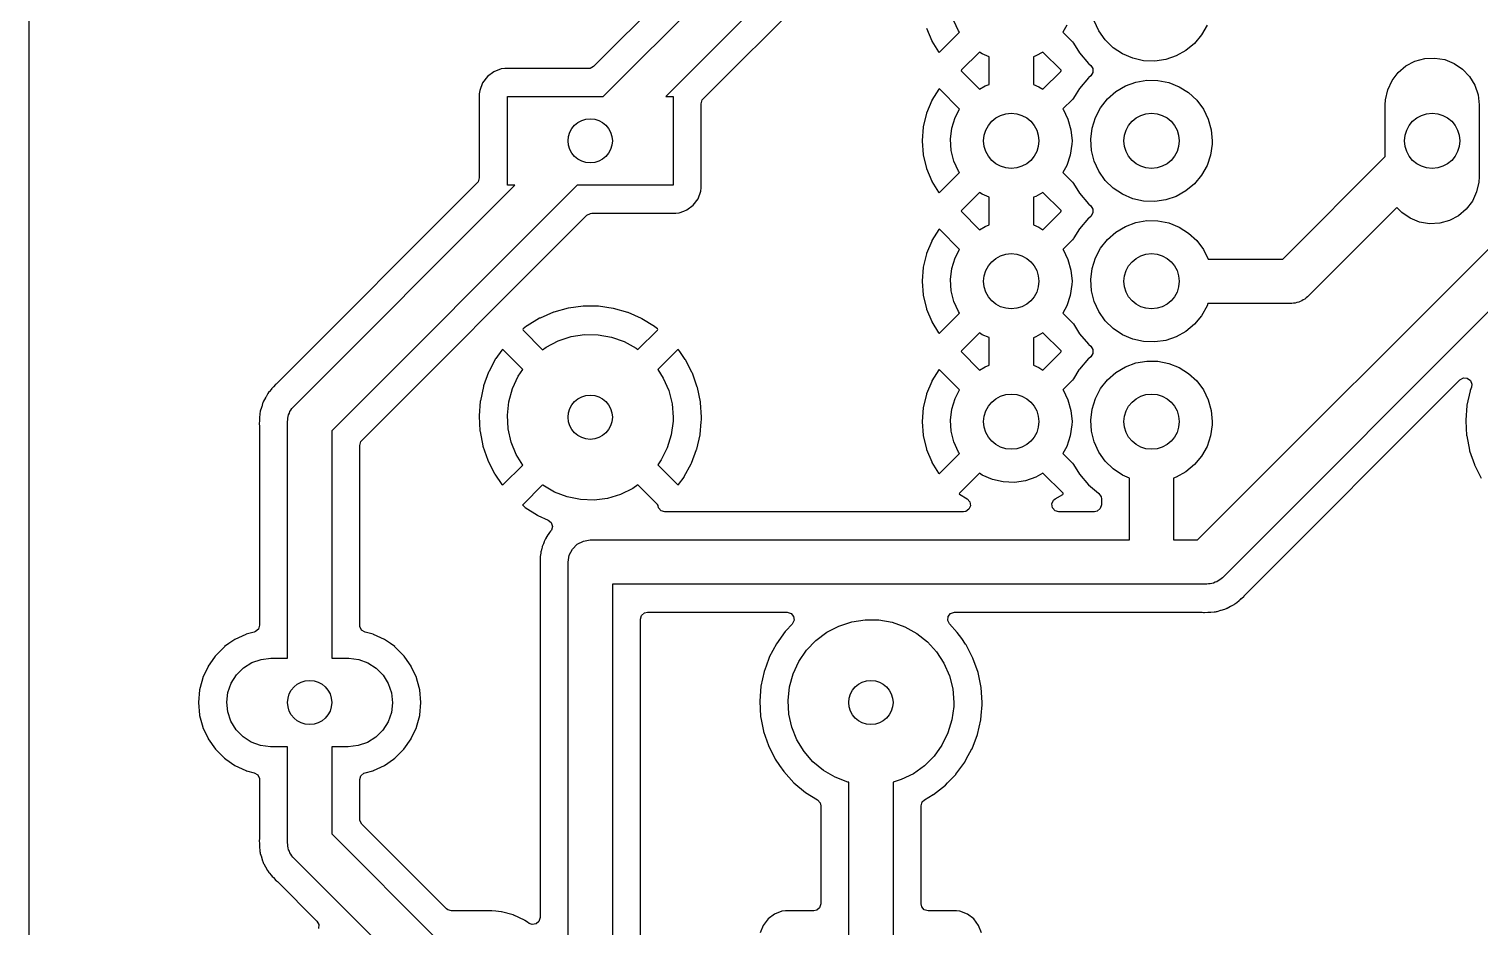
# Model space of a CAD drawing. Extents: x 116.3 to 157, y -94 to -43.2.
# Drawn here: x 116.33 to 142.6, y -77.72 to -61.48 of the extents above; entities that cross this region are included whole.
import ezdxf

# ---------------------------------------------------------------- set-up
doc = ezdxf.new("R2010")
doc.units = 0
doc.layers.add('BLACK', color=7, linetype='CONTINUOUS')

msp = doc.modelspace()

# ---------------------------------------------------------------- linework, layer by layer
at = {"layer": 'BLACK', "linetype": 'CONTINUOUS'}
for p, q in [((116.334, -93.854), (116.334, -43.306)), ((130.874, -57.8352), (126.554, -62.1546)), ((126.728, -62.7), (131.291, -58.1372)), ((131.739, -58.82), (127.859, -62.7)), ((128.539, -62.7394), (131.913, -59.3654)), ((133.161, -61.51), (133.077, -61.3272)), ((135.119, -61.4074), (135.048, -61.5345)), ((135.701, -61.51), (135.617, -61.3272)), ((137.659, -61.4074), (137.56, -61.583)), ((132.582, -61.463), (132.675, -61.6877)), ((132.675, -61.6877), (132.679, -61.6965)), ((132.679, -61.6965), (132.799, -61.8912)), ((132.818, -61.8968), (133.179, -61.5354)), ((133.179, -61.5354), (133.161, -61.51)), ((135.048, -61.5345), (135.223, -61.7095)), ((135.223, -61.7095), (135.241, -61.7328)), ((135.817, -61.6744), (135.701, -61.51)), ((135.962, -61.8149), (135.817, -61.6744)), ((137.56, -61.583), (137.432, -61.7378)), ((132.799, -61.8912), (132.809, -61.9006)), ((132.809, -61.9006), (132.818, -61.8968)), ((133.539, -61.8936), (133.216, -62.2172)), ((133.589, -61.9267), (133.539, -61.8936)), ((133.714, -61.9803), (133.589, -61.9267)), ((133.714, -62.48), (133.714, -61.9803)), ((134.561, -61.9649), (134.514, -61.981)), ((134.514, -61.981), (134.514, -62.4802)), ((134.688, -61.8937), (134.561, -61.9649)), ((135.015, -62.2204), (134.688, -61.8937)), ((135.241, -61.7328), (135.348, -61.9084)), ((135.348, -61.9084), (135.513, -62.1009)), ((136.129, -61.9267), (135.962, -61.8149)), ((136.314, -62.0062), (136.129, -61.9267)), ((137.101, -61.9649), (136.911, -62.0296)), ((137.277, -61.8665), (137.101, -61.9649)), ((137.432, -61.7378), (137.277, -61.8665)), ((124.883, -62.1983), (124.747, -62.2494)), ((124.946, -62.1915), (124.883, -62.1983)), ((126.465, -62.1915), (124.946, -62.1915)), ((126.492, -62.1886), (126.465, -62.1915)), ((126.554, -62.1546), (126.492, -62.1886)), ((133.216, -62.2172), (133.208, -62.2311)), ((133.208, -62.2311), (133.208, -62.233)), ((133.208, -62.233), (133.213, -62.2396)), ((133.213, -62.2396), (133.54, -62.5669)), ((134.688, -62.5669), (135.012, -62.2428)), ((135.012, -62.2428), (135.019, -62.2289)), ((135.019, -62.227), (135.015, -62.2204)), ((135.019, -62.2289), (135.019, -62.227)), ((135.513, -62.1009), (135.517, -62.1041)), ((135.517, -62.1041), (135.517, -62.1041)), ((135.517, -62.1041), (135.552, -62.1342)), ((135.552, -62.1342), (135.591, -62.1936)), ((135.591, -62.1936), (135.591, -62.2646)), ((136.51, -62.0506), (136.314, -62.0062)), ((136.711, -62.0585), (136.51, -62.0506)), ((136.911, -62.0296), (136.711, -62.0585)), ((141.118, -62.2638), (141.258, -62.1453)), ((141.258, -62.1453), (141.421, -62.0597)), ((141.421, -62.0597), (141.598, -62.0109)), ((141.598, -62.0109), (141.781, -62.0013)), ((141.781, -62.0013), (141.962, -62.0313)), ((141.962, -62.0313), (142.133, -62.0995)), ((142.133, -62.0995), (142.285, -62.2027)), ((142.285, -62.2027), (142.411, -62.3361)), ((124.543, -62.4533), (124.492, -62.5897)), ((124.631, -62.3367), (124.543, -62.4533)), ((124.747, -62.2494), (124.631, -62.3367)), ((133.54, -62.5669), (133.64, -62.5072)), ((133.64, -62.5072), (133.714, -62.48)), ((134.514, -62.4802), (134.613, -62.5199)), ((135.513, -62.3591), (135.348, -62.5516)), ((135.517, -62.3559), (135.513, -62.3591)), ((135.552, -62.3258), (135.517, -62.3559)), ((135.517, -62.3559), (135.517, -62.3559)), ((135.591, -62.2646), (135.552, -62.3258)), ((136.007, -62.6101), (136.18, -62.5072)), ((136.18, -62.5072), (136.369, -62.4375)), ((136.369, -62.4375), (136.568, -62.4034)), ((136.568, -62.4034), (136.769, -62.406)), ((136.769, -62.406), (136.966, -62.4453)), ((136.966, -62.4453), (137.153, -62.5199)), ((140.929, -62.5761), (141.007, -62.4097)), ((141.007, -62.4097), (141.118, -62.2638)), ((142.411, -62.3361), (142.505, -62.4935)), ((142.505, -62.4935), (142.564, -62.6675)), ((124.492, -62.5897), (124.485, -62.6519)), ((124.485, -62.6519), (124.485, -64.1715)), ((124.994, -64.3), (124.994, -62.7)), ((124.994, -62.7), (126.728, -62.7)), ((127.859, -62.7), (127.994, -62.7)), ((127.994, -62.7), (127.994, -64.3)), ((128.502, -62.8285), (128.522, -62.7604)), ((128.522, -62.7604), (128.539, -62.7394)), ((132.675, -62.7723), (132.582, -62.997)), ((132.679, -62.7635), (132.675, -62.7723)), ((132.801, -62.5652), (132.679, -62.7635)), ((132.808, -62.5594), (132.801, -62.5652)), ((132.821, -62.5662), (132.808, -62.5594)), ((133.179, -62.9243), (132.821, -62.5662)), ((134.613, -62.5199), (134.688, -62.5669)), ((135.223, -62.7505), (135.05, -62.923)), ((135.241, -62.7272), (135.223, -62.7505)), ((135.289, -62.6485), (135.241, -62.7272)), ((135.348, -62.5516), (135.289, -62.6485)), ((135.731, -62.9009), (135.856, -62.7428)), ((135.856, -62.7428), (136.007, -62.6101)), ((137.153, -62.5199), (137.323, -62.6273)), ((137.323, -62.6273), (137.471, -62.764)), ((137.471, -62.764), (137.592, -62.9253)), ((140.884, -62.85), (140.889, -62.7553)), ((140.889, -62.7553), (140.929, -62.5761)), ((142.564, -62.6675), (142.584, -62.85)), ((128.502, -64.3481), (128.502, -62.8285)), ((132.579, -63.0064), (132.522, -63.2429)), ((132.582, -62.997), (132.579, -63.0064)), ((133.098, -63.079), (133.179, -62.9243)), ((135.05, -62.923), (135.052, -62.9253)), ((135.052, -62.9253), (135.141, -63.1058)), ((135.638, -63.079), (135.731, -62.9009)), ((137.592, -62.9253), (137.681, -63.1058)), ((140.884, -63.7843), (140.884, -62.85)), ((142.584, -62.85), (142.584, -64.15)), ((132.52, -63.2526), (132.501, -63.4951)), ((132.522, -63.2429), (132.52, -63.2526)), ((133.014, -63.4712), (133.038, -63.2713)), ((133.038, -63.2713), (133.098, -63.079)), ((135.141, -63.1058), (135.195, -63.2995)), ((135.554, -63.4712), (135.578, -63.2713)), ((135.578, -63.2713), (135.638, -63.079)), ((137.681, -63.1058), (137.735, -63.2995)), ((132.501, -63.4951), (132.501, -63.5049)), ((132.501, -63.5049), (132.52, -63.7474)), ((133.027, -63.6721), (133.014, -63.4712)), ((135.212, -63.5576), (135.183, -63.7568)), ((135.195, -63.2995), (135.214, -63.5)), ((135.214, -63.5), (135.212, -63.5576)), ((135.567, -63.6721), (135.554, -63.4712)), ((137.752, -63.5576), (137.723, -63.7568)), ((137.735, -63.2995), (137.754, -63.5)), ((137.754, -63.5), (137.752, -63.5576)), ((132.52, -63.7474), (132.522, -63.7571)), ((132.522, -63.7571), (132.579, -63.9936)), ((133.077, -63.8672), (133.027, -63.6721)), ((135.183, -63.7568), (135.119, -63.9474)), ((135.617, -63.8672), (135.567, -63.6721)), ((137.723, -63.7568), (137.659, -63.9474)), ((139.028, -65.64), (140.884, -63.7843)), ((132.579, -63.9936), (132.582, -64.003)), ((132.582, -64.003), (132.675, -64.2277)), ((132.818, -64.4368), (133.179, -64.0754)), ((133.161, -64.05), (133.077, -63.8672)), ((133.179, -64.0754), (133.161, -64.05)), ((135.119, -63.9474), (135.048, -64.0745)), ((135.048, -64.0745), (135.223, -64.2495)), ((135.701, -64.05), (135.617, -63.8672)), ((135.817, -64.2144), (135.701, -64.05)), ((137.659, -63.9474), (137.56, -64.123)), ((124.448, -64.2606), (120.829, -67.88)), ((121.131, -68.2972), (125.128, -64.3)), ((126.259, -64.3), (121.814, -68.7457)), ((124.465, -64.2396), (124.448, -64.2606)), ((124.485, -64.1715), (124.465, -64.2396)), ((125.128, -64.3), (124.994, -64.3)), ((127.994, -64.3), (126.259, -64.3)), ((128.496, -64.4103), (128.502, -64.3481)), ((132.675, -64.2277), (132.679, -64.2365)), ((132.679, -64.2365), (132.799, -64.4312)), ((135.223, -64.2495), (135.241, -64.2728)), ((135.241, -64.2728), (135.348, -64.4484)), ((135.962, -64.3549), (135.817, -64.2144)), ((137.432, -64.2778), (137.277, -64.4065)), ((137.56, -64.123), (137.432, -64.2778)), ((142.579, -64.2447), (142.538, -64.4239)), ((142.584, -64.15), (142.579, -64.2447)), ((128.357, -64.6633), (128.444, -64.5467)), ((128.444, -64.5467), (128.496, -64.4103)), ((132.799, -64.4312), (132.809, -64.4406)), ((132.809, -64.4406), (132.818, -64.4368)), ((133.539, -64.4336), (133.216, -64.7572)), ((133.589, -64.4667), (133.539, -64.4336)), ((133.714, -64.5203), (133.589, -64.4667)), ((133.714, -65.02), (133.714, -64.5203)), ((134.561, -64.5049), (134.514, -64.521)), ((134.514, -64.521), (134.514, -65.0202)), ((134.688, -64.4337), (134.561, -64.5049)), ((135.015, -64.7604), (134.688, -64.4337)), ((135.348, -64.4484), (135.513, -64.6409)), ((136.129, -64.4667), (135.962, -64.3549)), ((136.314, -64.5462), (136.129, -64.4667)), ((136.51, -64.5906), (136.314, -64.5462)), ((136.711, -64.5985), (136.51, -64.5906)), ((136.911, -64.5696), (136.711, -64.5985)), ((137.101, -64.5049), (136.911, -64.5696)), ((137.277, -64.4065), (137.101, -64.5049)), ((142.461, -64.5903), (142.349, -64.7362)), ((142.538, -64.4239), (142.461, -64.5903)), ((122.359, -68.9194), (126.433, -64.8454)), ((126.433, -64.8454), (126.496, -64.8114)), ((126.496, -64.8114), (126.522, -64.8085)), ((126.522, -64.8085), (128.042, -64.8085)), ((128.042, -64.8085), (128.104, -64.8017)), ((128.104, -64.8017), (128.186, -64.7711)), ((128.186, -64.7711), (128.241, -64.7506)), ((128.241, -64.7506), (128.357, -64.6633)), ((133.216, -64.7572), (133.208, -64.7711)), ((133.208, -64.7711), (133.208, -64.773)), ((133.208, -64.773), (133.213, -64.7796)), ((133.213, -64.7796), (133.54, -65.1069)), ((134.688, -65.1069), (135.012, -64.7828)), ((135.012, -64.7828), (135.019, -64.7689)), ((135.019, -64.767), (135.015, -64.7604)), ((135.019, -64.7689), (135.019, -64.767)), ((135.513, -64.6409), (135.517, -64.6441)), ((135.517, -64.6441), (135.517, -64.6441)), ((135.517, -64.6441), (135.552, -64.6742)), ((135.552, -64.8658), (135.517, -64.8959)), ((135.552, -64.6742), (135.591, -64.7336)), ((135.591, -64.8046), (135.552, -64.8658)), ((135.591, -64.7336), (135.591, -64.8046)), ((137.488, -70.72), (143.577, -64.6311)), ((141.095, -64.7044), (139.477, -66.3228)), ((141.183, -64.7973), (141.095, -64.7044)), ((141.335, -64.9005), (141.183, -64.7973)), ((142.209, -64.8547), (142.047, -64.9403)), ((142.349, -64.7362), (142.209, -64.8547)), ((132.801, -65.1052), (132.679, -65.3035)), ((132.808, -65.0994), (132.801, -65.1052)), ((132.821, -65.1062), (132.808, -65.0994)), ((133.179, -65.4643), (132.821, -65.1062)), ((133.54, -65.1069), (133.64, -65.0472)), ((133.64, -65.0472), (133.714, -65.02)), ((134.514, -65.0202), (134.613, -65.0599)), ((134.613, -65.0599), (134.688, -65.1069)), ((135.348, -65.0916), (135.249, -65.2544)), ((135.513, -64.8991), (135.348, -65.0916)), ((135.517, -64.8959), (135.513, -64.8991)), ((135.517, -64.8959), (135.517, -64.8959)), ((136.007, -65.1501), (136.18, -65.0472)), ((136.18, -65.0472), (136.369, -64.9775)), ((136.369, -64.9775), (136.568, -64.9434)), ((136.568, -64.9434), (136.769, -64.946)), ((136.769, -64.946), (136.966, -64.9853)), ((136.966, -64.9853), (137.153, -65.0599)), ((137.153, -65.0599), (137.323, -65.1673)), ((144.347, -64.9923), (137.937, -71.4028)), ((141.505, -64.9687), (141.335, -64.9005)), ((141.686, -64.9987), (141.505, -64.9687)), ((141.87, -64.9891), (141.686, -64.9987)), ((142.047, -64.9403), (141.87, -64.9891)), ((132.675, -65.3123), (132.582, -65.537)), ((132.679, -65.3035), (132.675, -65.3123)), ((135.223, -65.2905), (135.05, -65.463)), ((135.241, -65.2672), (135.223, -65.2905)), ((135.249, -65.2544), (135.241, -65.2672)), ((135.731, -65.4409), (135.856, -65.2828)), ((135.856, -65.2828), (136.007, -65.1501)), ((137.323, -65.1673), (137.471, -65.304)), ((137.471, -65.304), (137.592, -65.4653)), ((132.579, -65.5464), (132.522, -65.7829)), ((132.582, -65.537), (132.579, -65.5464)), ((133.038, -65.8113), (133.098, -65.619)), ((133.098, -65.619), (133.179, -65.4643)), ((135.05, -65.463), (135.052, -65.4653)), ((135.052, -65.4653), (135.141, -65.6458)), ((135.141, -65.6458), (135.195, -65.8395)), ((135.578, -65.8113), (135.638, -65.619)), ((135.638, -65.619), (135.731, -65.4409)), ((137.592, -65.4653), (137.678, -65.64)), ((137.678, -65.64), (139.028, -65.64)), ((132.52, -65.7926), (132.501, -66.0351)), ((132.522, -65.7829), (132.52, -65.7926)), ((133.014, -66.0112), (133.038, -65.8113)), ((135.195, -65.8395), (135.214, -66.04)), ((135.554, -66.0112), (135.578, -65.8113)), ((132.501, -66.0351), (132.501, -66.0449)), ((132.501, -66.0449), (132.52, -66.2874)), ((133.027, -66.2121), (133.014, -66.0112)), ((135.212, -66.0976), (135.183, -66.2968)), ((135.214, -66.04), (135.212, -66.0976)), ((135.567, -66.2121), (135.554, -66.0112)), ((132.52, -66.2874), (132.522, -66.2971)), ((132.522, -66.2971), (132.579, -66.5336)), ((133.077, -66.4072), (133.027, -66.2121)), ((133.161, -66.59), (133.077, -66.4072)), ((135.183, -66.2968), (135.119, -66.4874)), ((135.617, -66.4072), (135.567, -66.2121)), ((135.701, -66.59), (135.617, -66.4072)), ((137.675, -66.44), (137.659, -66.4874)), ((139.194, -66.44), (137.675, -66.44)), ((139.225, -66.4351), (139.194, -66.44)), ((139.256, -66.4351), (139.225, -66.4351)), ((139.286, -66.4253), (139.256, -66.4351)), ((139.317, -66.4204), (139.286, -66.4253)), ((139.345, -66.4061), (139.317, -66.4204)), ((139.375, -66.3964), (139.345, -66.4061)), ((139.401, -66.3779), (139.375, -66.3964)), ((139.429, -66.3636), (139.401, -66.3779)), ((139.451, -66.3413), (139.429, -66.3636)), ((139.477, -66.3228), (139.451, -66.3413)), ((125.576, -66.7089), (125.349, -66.8451)), ((125.584, -66.705), (125.576, -66.7089)), ((125.828, -66.6009), (125.584, -66.705)), ((125.836, -66.5981), (125.828, -66.6009)), ((126.092, -66.5281), (125.836, -66.5981)), ((126.1, -66.5265), (126.092, -66.5281)), ((126.363, -66.4918), (126.1, -66.5265)), ((126.372, -66.4913), (126.363, -66.4918)), ((126.637, -66.4927), (126.372, -66.4913)), ((126.645, -66.4933), (126.637, -66.4927)), ((126.908, -66.5307), (126.645, -66.4933)), ((126.916, -66.5325), (126.908, -66.5307)), ((127.171, -66.6051), (126.916, -66.5325)), ((127.18, -66.608), (127.171, -66.6051)), ((127.422, -66.7146), (127.18, -66.608)), ((132.579, -66.5336), (132.582, -66.543)), ((132.582, -66.543), (132.675, -66.7677)), ((132.818, -66.9768), (133.179, -66.6154)), ((133.179, -66.6154), (133.161, -66.59)), ((135.119, -66.4874), (135.048, -66.6145)), ((135.048, -66.6145), (135.223, -66.7895)), ((135.817, -66.7544), (135.701, -66.59)), ((137.56, -66.663), (137.432, -66.8178)), ((137.659, -66.4874), (137.56, -66.663)), ((125.279, -66.9004), (125.27, -66.9125)), ((125.27, -66.9125), (125.277, -66.9238)), ((125.277, -66.9238), (125.631, -67.2782)), ((125.342, -66.85), (125.279, -66.9004)), ((125.349, -66.8451), (125.342, -66.85)), ((127.357, -67.2771), (127.71, -66.9242)), ((127.43, -66.7186), (127.422, -66.7146)), ((127.656, -66.8572), (127.43, -66.7186)), ((127.663, -66.8621), (127.656, -66.8572)), ((127.71, -66.9008), (127.663, -66.8621)), ((127.718, -66.911), (127.71, -66.9008)), ((127.71, -66.9242), (127.718, -66.911)), ((132.675, -66.7677), (132.679, -66.7765)), ((132.679, -66.7765), (132.799, -66.9712)), ((132.799, -66.9712), (132.809, -66.9806)), ((133.539, -66.9736), (133.216, -67.2972)), ((133.589, -67.0067), (133.539, -66.9736)), ((134.688, -66.9737), (134.561, -67.0449)), ((135.015, -67.3004), (134.688, -66.9737)), ((135.223, -66.7895), (135.241, -66.8128)), ((135.241, -66.8128), (135.348, -66.9884)), ((135.962, -66.8949), (135.817, -66.7544)), ((136.129, -67.0067), (135.962, -66.8949)), ((137.277, -66.9465), (137.101, -67.0449)), ((137.432, -66.8178), (137.277, -66.9465)), ((125.631, -67.2782), (125.694, -67.2307)), ((125.694, -67.2307), (125.913, -67.1172)), ((125.913, -67.1172), (126.146, -67.0408)), ((126.146, -67.0408), (126.389, -67.0037)), ((126.389, -67.0037), (126.635, -67.0067)), ((126.635, -67.0067), (126.877, -67.0498)), ((126.877, -67.0498), (127.109, -67.1318)), ((127.109, -67.1318), (127.324, -67.2506)), ((132.809, -66.9806), (132.818, -66.9768)), ((133.714, -67.0603), (133.589, -67.0067)), ((133.714, -67.56), (133.714, -67.0603)), ((134.561, -67.0449), (134.514, -67.061)), ((134.514, -67.061), (134.514, -67.5602)), ((135.348, -66.9884), (135.513, -67.1809)), ((135.513, -67.1809), (135.517, -67.1841)), ((135.517, -67.1841), (135.517, -67.1841)), ((135.517, -67.1841), (135.552, -67.2142)), ((135.552, -67.2142), (135.591, -67.2736)), ((136.314, -67.0862), (136.129, -67.0067)), ((136.51, -67.1306), (136.314, -67.0862)), ((136.711, -67.1385), (136.51, -67.1306)), ((136.911, -67.1096), (136.711, -67.1385)), ((137.101, -67.0449), (136.911, -67.1096)), ((124.781, -67.4432), (124.657, -67.6776)), ((124.786, -67.4359), (124.781, -67.4432)), ((124.894, -67.2854), (124.786, -67.4359)), ((124.906, -67.2765), (124.894, -67.2854)), ((124.918, -67.283), (124.906, -67.2765)), ((125.272, -67.6377), (124.918, -67.283)), ((127.324, -67.2506), (127.357, -67.2771)), ((128.07, -67.2831), (127.716, -67.637)), ((128.083, -67.276), (128.07, -67.2831)), ((128.094, -67.2844), (128.083, -67.276)), ((128.113, -67.3111), (128.094, -67.2844)), ((128.213, -67.4539), (128.113, -67.3111)), ((128.217, -67.4612), (128.213, -67.4539)), ((128.339, -67.6969), (128.217, -67.4612)), ((133.216, -67.2972), (133.208, -67.3111)), ((133.208, -67.3111), (133.208, -67.313)), ((133.208, -67.313), (133.213, -67.3196)), ((133.213, -67.3196), (133.54, -67.6469)), ((134.688, -67.6469), (135.012, -67.3228)), ((135.012, -67.3228), (135.019, -67.3089)), ((135.019, -67.307), (135.015, -67.3004)), ((135.019, -67.3089), (135.019, -67.307)), ((135.513, -67.4391), (135.348, -67.6316)), ((135.517, -67.4359), (135.513, -67.4391)), ((135.552, -67.4058), (135.517, -67.4359)), ((135.517, -67.4359), (135.517, -67.4359)), ((135.591, -67.3446), (135.552, -67.4058)), ((135.591, -67.2736), (135.591, -67.3446)), ((136.369, -67.5175), (136.568, -67.4834)), ((136.568, -67.4834), (136.769, -67.486)), ((136.769, -67.486), (136.966, -67.5253)), ((124.654, -67.6854), (124.563, -67.9344)), ((124.657, -67.6776), (124.654, -67.6854)), ((125.086, -67.9821), (125.19, -67.7591)), ((125.19, -67.7591), (125.272, -67.6377)), ((127.716, -67.637), (127.816, -67.7912)), ((128.342, -67.7047), (128.339, -67.6969)), ((128.431, -67.9547), (128.342, -67.7047)), ((132.801, -67.6452), (132.679, -67.8435)), ((132.808, -67.6394), (132.801, -67.6452)), ((132.821, -67.6462), (132.808, -67.6394)), ((133.179, -68.0043), (132.821, -67.6462)), ((133.54, -67.6469), (133.64, -67.5872)), ((133.64, -67.5872), (133.714, -67.56)), ((134.514, -67.5602), (134.613, -67.5999)), ((134.613, -67.5999), (134.688, -67.6469)), ((135.34, -67.6452), (135.241, -67.8072)), ((135.348, -67.6316), (135.34, -67.6452)), ((135.856, -67.8228), (136.007, -67.6901)), ((136.007, -67.6901), (136.18, -67.5872)), ((136.18, -67.5872), (136.369, -67.5175)), ((136.966, -67.5253), (137.153, -67.5999)), ((137.153, -67.5999), (137.323, -67.7073)), ((137.323, -67.7073), (137.471, -67.844)), ((120.721, -67.9922), (120.679, -68.0381)), ((120.725, -67.9872), (120.721, -67.9922)), ((120.736, -67.9738), (120.725, -67.9872)), ((120.738, -67.9713), (120.736, -67.9738)), ((120.752, -67.9567), (120.738, -67.9713)), ((120.757, -67.952), (120.752, -67.9567)), ((120.798, -67.906), (120.757, -67.952)), ((120.803, -67.9011), (120.798, -67.906)), ((120.814, -67.8929), (120.803, -67.9011)), ((120.829, -67.88), (120.814, -67.8929)), ((124.56, -67.9427), (124.504, -68.2018)), ((124.563, -67.9344), (124.56, -67.9427)), ((125.02, -68.2189), (125.086, -67.9821)), ((127.816, -67.7912), (127.914, -68.0166)), ((127.914, -68.0166), (127.974, -68.255)), ((128.433, -67.9629), (128.431, -67.9547)), ((128.487, -68.2226), (128.433, -67.9629)), ((132.675, -67.8523), (132.582, -68.077)), ((132.679, -67.8435), (132.675, -67.8523)), ((133.098, -68.159), (133.179, -68.0043)), ((135.223, -67.8305), (135.05, -68.003)), ((135.05, -68.003), (135.052, -68.0053)), ((135.052, -68.0053), (135.141, -68.1858)), ((135.241, -67.8072), (135.223, -67.8305)), ((135.638, -68.159), (135.731, -67.9809)), ((135.731, -67.9809), (135.856, -67.8228)), ((137.471, -67.844), (137.592, -68.0053)), ((137.592, -68.0053), (137.681, -68.1858)), ((138.354, -71.7048), (142.237, -67.8213)), ((142.237, -67.8213), (142.3, -67.7873)), ((142.3, -67.7873), (142.37, -67.7923)), ((142.42, -68.0227), (142.364, -68.2818)), ((142.37, -67.7923), (142.427, -67.8349)), ((142.423, -68.0144), (142.42, -68.0227)), ((142.445, -67.9537), (142.423, -68.0144)), ((142.427, -67.8349), (142.452, -67.9014)), ((142.452, -67.9014), (142.445, -67.9537)), ((120.561, -68.2526), (120.546, -68.3099)), ((120.567, -68.2401), (120.561, -68.2526)), ((120.575, -68.2218), (120.567, -68.2401)), ((120.577, -68.2147), (120.575, -68.2218)), ((120.579, -68.2084), (120.577, -68.2147)), ((120.577, -68.2147), (120.577, -68.2147)), ((120.613, -68.1492), (120.579, -68.2084)), ((120.617, -68.1434), (120.613, -68.1492)), ((120.624, -68.128), (120.617, -68.1434)), ((120.648, -68.0825), (120.624, -68.128)), ((120.657, -68.0715), (120.648, -68.0825)), ((120.668, -68.0552), (120.657, -68.0715)), ((120.671, -68.0488), (120.668, -68.0552)), ((120.675, -68.0431), (120.671, -68.0488)), ((120.671, -68.0488), (120.671, -68.0488)), ((120.679, -68.0382), (120.675, -68.0431)), ((120.679, -68.0381), (120.679, -68.0382)), ((124.502, -68.2103), (124.482, -68.4747)), ((124.504, -68.2018), (124.502, -68.2103)), ((124.994, -68.4634), (125.02, -68.2189)), ((127.974, -68.255), (127.994, -68.5)), ((128.488, -68.2311), (128.487, -68.2226)), ((128.506, -68.4975), (128.488, -68.2311)), ((132.579, -68.0864), (132.522, -68.3229)), ((132.582, -68.077), (132.579, -68.0864)), ((133.038, -68.3513), (133.098, -68.159)), ((135.141, -68.1858), (135.195, -68.3795)), ((135.578, -68.3513), (135.638, -68.159)), ((137.681, -68.1858), (137.735, -68.3795)), ((142.364, -68.2818), (142.362, -68.2903)), ((120.506, -68.5291), (120.505, -68.5324)), ((120.505, -68.5324), (120.505, -68.5529)), ((120.507, -68.512), (120.506, -68.5291)), ((120.508, -68.5054), (120.507, -68.512)), ((120.511, -68.4437), (120.508, -68.5054)), ((120.512, -68.4371), (120.511, -68.4437)), ((120.511, -68.4437), (120.511, -68.4437)), ((120.513, -68.4307), (120.512, -68.4371)), ((120.515, -68.4235), (120.513, -68.4307)), ((120.519, -68.4041), (120.515, -68.4235)), ((120.52, -68.3966), (120.519, -68.4041)), ((120.541, -68.325), (120.52, -68.3901)), ((120.52, -68.3901), (120.52, -68.3966)), ((120.52, -68.3966), (120.52, -68.3966)), ((120.543, -68.3187), (120.541, -68.325)), ((120.546, -68.3099), (120.543, -68.3187)), ((121.014, -68.58), (121.019, -68.5489)), ((121.019, -68.5174), (121.028, -68.4875)), ((121.019, -68.5489), (121.019, -68.5174)), ((121.028, -68.4875), (121.033, -68.4564)), ((121.033, -68.4564), (121.048, -68.4283)), ((121.048, -68.4283), (121.057, -68.3984)), ((121.057, -68.3984), (121.076, -68.3729)), ((121.076, -68.3729), (121.09, -68.3449)), ((121.09, -68.3449), (121.112, -68.3226)), ((121.112, -68.3226), (121.131, -68.2972)), ((124.482, -68.4747), (124.481, -68.4832)), ((124.481, -68.4832), (124.497, -68.748)), ((125.008, -68.7088), (124.994, -68.4634)), ((127.994, -68.5), (127.992, -68.5733)), ((128.502, -68.5849), (128.506, -68.5446)), ((128.506, -68.5025), (128.506, -68.4975)), ((128.506, -68.5397), (128.506, -68.5025)), ((128.506, -68.5446), (128.506, -68.5397)), ((132.52, -68.3326), (132.501, -68.5751)), ((132.522, -68.3229), (132.52, -68.3326)), ((133.014, -68.5512), (133.038, -68.3513)), ((133.027, -68.7521), (133.014, -68.5512)), ((135.195, -68.3795), (135.214, -68.58)), ((135.554, -68.5512), (135.578, -68.3513)), ((135.567, -68.7521), (135.554, -68.5512)), ((137.735, -68.3795), (137.754, -68.58)), ((142.362, -68.2903), (142.342, -68.5547)), ((120.505, -68.5595), (120.502, -68.6197)), ((120.502, -68.6197), (120.502, -68.6278)), ((120.502, -68.6278), (120.503, -68.6343)), ((120.503, -68.6343), (120.504, -68.6417)), ((120.504, -68.6417), (120.505, -68.6614)), ((120.505, -68.5529), (120.505, -68.5595)), ((120.505, -68.6614), (120.505, -72.2645)), ((121.014, -72.86), (121.014, -68.58)), ((121.814, -68.7457), (121.814, -72.86)), ((124.497, -68.748), (124.498, -68.7565)), ((124.498, -68.7565), (124.549, -69.0167)), ((125.062, -68.9486), (125.008, -68.7088)), ((127.992, -68.5733), (127.96, -68.817)), ((128.481, -68.819), (128.482, -68.8106)), ((128.482, -68.8106), (128.502, -68.5849)), ((132.501, -68.5751), (132.501, -68.5849)), ((132.501, -68.5849), (132.52, -68.8274)), ((133.077, -68.9472), (133.027, -68.7521)), ((135.212, -68.6376), (135.183, -68.8368)), ((135.214, -68.58), (135.212, -68.6376)), ((135.617, -68.9472), (135.567, -68.7521)), ((137.752, -68.6376), (137.723, -68.8368)), ((137.754, -68.58), (137.752, -68.6376)), ((142.342, -68.5547), (142.341, -68.5632)), ((142.341, -68.5632), (142.357, -68.828)), ((122.322, -69.0085), (122.342, -68.9404)), ((122.322, -72.2645), (122.322, -69.0085)), ((122.342, -68.9404), (122.359, -68.9194)), ((124.549, -69.0167), (124.551, -69.025)), ((124.551, -69.025), (124.637, -69.2759)), ((125.155, -69.1763), (125.062, -68.9486)), ((127.888, -69.0522), (127.78, -69.2726)), ((127.96, -68.817), (127.888, -69.0522)), ((128.422, -69.0775), (128.481, -68.819)), ((132.52, -68.8274), (132.522, -68.8371)), ((132.522, -68.8371), (132.579, -69.0736)), ((132.579, -69.0736), (132.582, -69.083)), ((133.161, -69.13), (133.077, -68.9472)), ((135.119, -69.0274), (135.048, -69.1545)), ((135.183, -68.8368), (135.119, -69.0274)), ((135.701, -69.13), (135.617, -68.9472)), ((137.659, -69.0274), (137.56, -69.203)), ((137.723, -68.8368), (137.659, -69.0274)), ((142.357, -68.828), (142.358, -68.8365)), ((142.358, -68.8365), (142.409, -69.0967)), ((124.637, -69.2759), (124.64, -69.2838)), ((124.64, -69.2838), (124.759, -69.5207)), ((125.27, -69.3644), (125.155, -69.1763)), ((127.78, -69.2726), (127.715, -69.3622)), ((128.322, -69.3416), (128.325, -69.3338)), ((128.325, -69.3338), (128.419, -69.0857)), ((128.419, -69.0857), (128.422, -69.0775)), ((132.582, -69.083), (132.675, -69.3077)), ((132.675, -69.3077), (132.679, -69.3165)), ((132.679, -69.3165), (132.799, -69.5112)), ((132.818, -69.5168), (133.179, -69.1554)), ((133.179, -69.1554), (133.161, -69.13)), ((135.048, -69.1545), (135.223, -69.3295)), ((135.223, -69.3295), (135.241, -69.3528)), ((135.817, -69.2944), (135.701, -69.13)), ((135.962, -69.4349), (135.817, -69.2944)), ((137.56, -69.203), (137.432, -69.3578)), ((142.409, -69.0967), (142.411, -69.105)), ((142.411, -69.105), (142.497, -69.3559)), ((124.759, -69.5207), (124.764, -69.5281)), ((124.764, -69.5281), (124.893, -69.7163)), ((124.917, -69.7174), (125.27, -69.3644)), ((127.715, -69.3622), (128.07, -69.7165)), ((128.093, -69.7145), (128.191, -69.5819)), ((128.191, -69.5819), (128.195, -69.5747)), ((128.195, -69.5747), (128.322, -69.3416)), ((132.799, -69.5112), (132.809, -69.5206)), ((132.809, -69.5206), (132.818, -69.5168)), ((133.539, -69.5136), (133.18, -69.873)), ((133.589, -69.5467), (133.539, -69.5136)), ((133.774, -69.6262), (133.589, -69.5467)), ((134.561, -69.5849), (134.371, -69.6496)), ((134.688, -69.5137), (134.561, -69.5849)), ((135.051, -69.8761), (134.688, -69.5137)), ((135.241, -69.3528), (135.348, -69.5284)), ((135.348, -69.5284), (135.513, -69.7209)), ((136.129, -69.5467), (135.962, -69.4349)), ((136.254, -69.6003), (136.129, -69.5467)), ((136.254, -70.72), (136.254, -69.6003)), ((137.101, -69.5849), (137.054, -69.601)), ((137.054, -69.601), (137.054, -70.72)), ((137.277, -69.4865), (137.101, -69.5849)), ((137.432, -69.3578), (137.277, -69.4865)), ((142.497, -69.3559), (142.5, -69.3638)), ((142.5, -69.3638), (142.619, -69.6007)), ((124.893, -69.7163), (124.903, -69.7246)), ((124.903, -69.7246), (124.917, -69.7174)), ((125.628, -69.7246), (125.277, -70.0763)), ((125.633, -69.7287), (125.628, -69.7246)), ((125.846, -69.8527), (125.633, -69.7287)), ((126.075, -69.9404), (125.846, -69.8527)), ((127.262, -69.7884), (127.041, -69.8966)), ((127.356, -69.7213), (127.262, -69.7884)), ((127.71, -70.0758), (127.356, -69.7213)), ((128.07, -69.7165), (128.082, -69.7232)), ((128.082, -69.7232), (128.093, -69.7145)), ((133.97, -69.6706), (133.774, -69.6262)), ((134.171, -69.6785), (133.97, -69.6706)), ((134.371, -69.6496), (134.171, -69.6785)), ((135.513, -69.7209), (135.695, -69.8766)), ((125.277, -70.0763), (125.269, -70.0897)), ((125.269, -70.0897), (125.276, -70.0996)), ((125.276, -70.0996), (125.307, -70.1256)), ((125.307, -70.1256), (125.314, -70.1306)), ((126.316, -69.9894), (126.075, -69.9404)), ((126.562, -69.9985), (126.316, -69.9894)), ((126.806, -69.9672), (126.562, -69.9985)), ((127.041, -69.8966), (126.806, -69.9672)), ((127.721, -70.0947), (127.71, -70.0758)), ((127.729, -70.1378), (127.721, -70.0947)), ((133.18, -69.873), (133.173, -69.8854)), ((133.173, -69.8854), (133.179, -69.893)), ((133.179, -69.893), (133.318, -69.9781)), ((133.318, -69.9781), (133.365, -70.0307)), ((133.377, -70.1008), (133.349, -70.166)), ((133.365, -70.0307), (133.377, -70.1008)), ((134.851, -70.0676), (134.881, -70.003)), ((134.861, -70.1378), (134.851, -70.0676)), ((134.881, -70.003), (134.91, -69.9781)), ((134.91, -69.9781), (135.045, -69.8953)), ((135.045, -69.8953), (135.054, -69.8848)), ((135.054, -69.8848), (135.051, -69.8761)), ((135.695, -69.8766), (135.701, -69.8817)), ((135.701, -69.8817), (135.74, -69.9411)), ((135.745, -70.0855), (135.725, -70.1536)), ((135.74, -69.9411), (135.745, -69.9775)), ((135.745, -69.9775), (135.745, -70.0855)), ((125.314, -70.1306), (125.539, -70.2715)), ((125.539, -70.2715), (125.547, -70.2756)), ((125.547, -70.2756), (125.734, -70.3603)), ((125.734, -70.3603), (125.788, -70.4065)), ((127.776, -70.1915), (127.729, -70.1378)), ((127.844, -70.2115), (127.776, -70.1915)), ((133.252, -70.2115), (127.844, -70.2115)), ((133.29, -70.2056), (133.252, -70.2115)), ((133.349, -70.166), (133.29, -70.2056)), ((134.908, -70.1915), (134.861, -70.1378)), ((134.976, -70.2115), (134.908, -70.1915)), ((135.619, -70.2115), (134.976, -70.2115)), ((135.672, -70.2001), (135.619, -70.2115)), ((135.725, -70.1536), (135.672, -70.2001)), ((125.727, -70.6299), (125.707, -70.6579)), ((125.734, -70.6188), (125.727, -70.6299)), ((125.755, -70.5831), (125.734, -70.6188)), ((125.776, -70.5594), (125.755, -70.5831)), ((125.789, -70.5428), (125.776, -70.5594)), ((125.788, -70.4065), (125.808, -70.4746)), ((125.808, -70.4746), (125.789, -70.5428)), ((125.613, -70.8908), (125.602, -70.9238)), ((125.616, -70.8781), (125.613, -70.8908)), ((125.624, -70.8442), (125.616, -70.8781)), ((125.625, -70.8377), (125.624, -70.8442)), ((125.624, -70.8442), (125.624, -70.8442)), ((125.642, -70.8), (125.625, -70.8377)), ((125.647, -70.7877), (125.642, -70.8)), ((125.657, -70.7547), (125.647, -70.7877)), ((125.659, -70.7484), (125.657, -70.7547)), ((125.657, -70.7547), (125.657, -70.7547)), ((125.68, -70.7127), (125.659, -70.7484)), ((125.686, -70.701), (125.68, -70.7127)), ((125.7, -70.6693), (125.686, -70.701)), ((125.703, -70.6632), (125.7, -70.6693)), ((125.7, -70.6693), (125.7, -70.6693)), ((125.707, -70.6579), (125.703, -70.6632)), ((125.707, -70.6579), (125.707, -70.6579)), ((126.113, -70.9964), (126.17, -70.8849)), ((126.17, -70.8849), (126.259, -70.7964)), ((126.259, -70.7964), (126.37, -70.7396)), ((126.37, -70.7396), (126.494, -70.72)), ((126.494, -70.72), (136.254, -70.72)), ((137.054, -70.72), (137.488, -70.72)), ((125.594, -70.9841), (125.585, -71.0245)), ((125.585, -71.0245), (125.585, -77.5528)), ((125.596, -70.9711), (125.594, -70.9841)), ((125.6, -70.9366), (125.596, -70.9711)), ((125.602, -70.9238), (125.6, -70.9301)), ((125.6, -70.9301), (125.6, -70.9366)), ((125.6, -70.9366), (125.6, -70.9366)), ((125.602, -70.9238), (125.602, -70.9238)), ((126.094, -71.12), (126.113, -70.9964)), ((126.094, -84.6943), (126.094, -71.12)), ((137.911, -71.4213), (137.889, -71.4436)), ((137.937, -71.4028), (137.911, -71.4213)), ((137.654, -71.52), (126.894, -71.52)), ((126.894, -71.52), (126.894, -85.66)), ((137.685, -71.5151), (137.654, -71.52)), ((137.716, -71.5151), (137.685, -71.5151)), ((137.746, -71.5053), (137.716, -71.5151)), ((137.777, -71.5004), (137.746, -71.5053)), ((137.805, -71.4861), (137.777, -71.5004)), ((137.835, -71.4764), (137.805, -71.4861)), ((137.861, -71.4579), (137.835, -71.4764)), ((137.889, -71.4436), (137.861, -71.4579)), ((137.994, -71.9664), (138.012, -71.9589)), ((138.012, -71.9589), (138.019, -71.9566)), ((138.019, -71.9566), (138.025, -71.9545)), ((138.019, -71.9566), (138.019, -71.9566)), ((138.025, -71.9545), (138.085, -71.9203)), ((138.085, -71.9203), (138.09, -71.9172)), ((138.09, -71.9172), (138.151, -71.8861)), ((138.151, -71.8861), (138.162, -71.8773)), ((138.162, -71.8773), (138.179, -71.8661)), ((138.179, -71.8661), (138.185, -71.8623)), ((138.185, -71.8623), (138.191, -71.859)), ((138.185, -71.8623), (138.185, -71.8623)), ((138.191, -71.859), (138.196, -71.8546)), ((138.196, -71.8546), (138.242, -71.8133)), ((138.196, -71.8546), (138.196, -71.8546)), ((138.242, -71.8133), (138.247, -71.809)), ((138.247, -71.809), (138.26, -71.7981)), ((138.26, -71.7981), (138.263, -71.7961)), ((138.263, -71.7961), (138.277, -71.7816)), ((138.277, -71.7816), (138.282, -71.777)), ((138.282, -71.777), (138.328, -71.7357)), ((138.328, -71.7357), (138.333, -71.7313)), ((138.333, -71.7313), (138.341, -71.7199)), ((138.341, -71.7199), (138.354, -71.7048)), ((127.402, -72.1545), (127.422, -72.0864)), ((127.402, -85.6329), (127.402, -72.1545)), ((127.422, -72.0864), (127.476, -72.0399)), ((127.476, -72.0399), (127.528, -72.0285)), ((127.528, -72.0285), (130.06, -72.0285)), ((130.06, -72.0285), (130.128, -72.0485)), ((130.128, -72.0485), (130.174, -72.1022)), ((130.185, -72.1724), (130.151, -72.2412)), ((130.174, -72.1022), (130.185, -72.1724)), ((130.993, -72.2772), (131.226, -72.2008)), ((131.226, -72.2008), (131.469, -72.1637)), ((131.469, -72.1637), (131.715, -72.1667)), ((131.715, -72.1667), (131.957, -72.2098)), ((131.957, -72.2098), (132.189, -72.2918)), ((132.965, -72.1768), (132.972, -72.1062)), ((132.996, -72.2403), (132.965, -72.1768)), ((132.972, -72.1062), (133.017, -72.0509)), ((133.017, -72.0509), (133.089, -72.0285)), ((133.089, -72.0285), (137.572, -72.0285)), ((137.572, -72.0285), (137.592, -72.0301)), ((137.592, -72.0301), (137.606, -72.0323)), ((137.606, -72.0323), (137.613, -72.0319)), ((137.613, -72.0319), (137.674, -72.0287)), ((137.613, -72.0319), (137.613, -72.0319)), ((137.674, -72.0287), (137.681, -72.0285)), ((137.681, -72.0285), (137.701, -72.0285)), ((137.701, -72.0285), (137.705, -72.0282)), ((137.705, -72.0282), (137.722, -72.0264)), ((137.705, -72.0282), (137.705, -72.0282)), ((137.722, -72.0264), (137.728, -72.0258)), ((137.728, -72.0258), (137.79, -72.0226)), ((137.79, -72.0226), (137.797, -72.0223)), ((137.79, -72.0226), (137.79, -72.0226)), ((137.797, -72.0223), (137.803, -72.0205)), ((137.803, -72.0205), (137.81, -72.0186)), ((137.803, -72.0205), (137.803, -72.0205)), ((137.81, -72.0186), (137.83, -72.015)), ((137.83, -72.015), (137.837, -72.0142)), ((137.837, -72.0142), (137.844, -72.0135)), ((137.837, -72.0142), (137.837, -72.0142)), ((137.844, -72.0135), (137.909, -71.9924)), ((137.909, -71.9924), (137.915, -71.9905)), ((137.915, -71.9905), (137.981, -71.9728)), ((137.981, -71.9728), (137.994, -71.9664)), ((120.26, -72.428), (120.062, -72.5202)), ((120.265, -72.4257), (120.26, -72.428)), ((120.26, -72.428), (120.26, -72.428)), ((120.386, -72.3931), (120.265, -72.4257)), ((120.412, -72.3862), (120.386, -72.3931)), ((120.432, -72.3791), (120.412, -72.3862)), ((120.485, -72.3326), (120.432, -72.3791)), ((120.505, -72.2645), (120.485, -72.3326)), ((122.324, -72.2854), (122.322, -72.2645)), ((122.355, -72.3493), (122.324, -72.2854)), ((122.416, -72.3862), (122.355, -72.3493)), ((122.441, -72.3931), (122.416, -72.3862)), ((122.563, -72.4257), (122.441, -72.3931)), ((122.568, -72.428), (122.563, -72.4257)), ((122.766, -72.5202), (122.568, -72.428)), ((122.568, -72.428), (122.568, -72.428)), ((130.023, -72.3767), (129.863, -72.5991)), ((130.034, -72.3647), (130.023, -72.3767)), ((130.151, -72.2412), (130.034, -72.3647)), ((130.578, -72.5383), (130.774, -72.3907)), ((130.774, -72.3907), (130.993, -72.2772)), ((132.189, -72.2918), (132.404, -72.4106)), ((132.404, -72.4106), (132.597, -72.563)), ((133.138, -72.3931), (132.996, -72.2403)), ((133.217, -72.5051), (133.138, -72.3931)), ((119.87, -72.6538), (119.708, -72.8157)), ((119.874, -72.6506), (119.87, -72.6538)), ((119.953, -72.5957), (119.874, -72.6506)), ((119.874, -72.6506), (119.874, -72.6506)), ((120.057, -72.5225), (119.953, -72.5957)), ((120.062, -72.5202), (120.057, -72.5225)), ((120.062, -72.5202), (120.062, -72.5202)), ((122.771, -72.5225), (122.766, -72.5202)), ((122.766, -72.5202), (122.766, -72.5202)), ((122.875, -72.5957), (122.771, -72.5225)), ((122.954, -72.6506), (122.875, -72.5957)), ((122.958, -72.6538), (122.954, -72.6506)), ((122.954, -72.6506), (122.954, -72.6506)), ((123.12, -72.8157), (122.958, -72.6538)), ((129.863, -72.5991), (129.735, -72.8412)), ((130.27, -72.9191), (130.408, -72.716)), ((130.408, -72.716), (130.578, -72.5383)), ((132.597, -72.563), (132.762, -72.7448)), ((132.762, -72.7448), (132.896, -72.9512)), ((133.286, -72.6029), (133.217, -72.5051)), ((133.296, -72.6171), (133.286, -72.6029)), ((133.421, -72.8605), (133.296, -72.6171)), ((119.574, -73.0082), (119.482, -73.2058)), ((119.576, -73.0033), (119.574, -73.0082)), ((119.574, -73.0082), (119.574, -73.0082)), ((119.65, -72.8984), (119.576, -73.0033)), ((119.704, -72.8202), (119.65, -72.8984)), ((119.708, -72.8157), (119.704, -72.8202)), ((119.704, -72.8202), (119.704, -72.8202)), ((120.217, -73.033), (120.368, -72.9385)), ((120.368, -72.9385), (120.537, -72.8799)), ((120.537, -72.8799), (120.714, -72.86)), ((120.714, -72.86), (121.014, -72.86)), ((121.814, -72.86), (122.114, -72.86)), ((122.114, -72.86), (122.125, -72.8601)), ((122.125, -72.8601), (122.302, -72.8824)), ((122.302, -72.8824), (122.47, -72.9434)), ((122.47, -72.9434), (122.619, -73.04)), ((123.123, -72.8202), (123.12, -72.8157)), ((123.178, -72.8984), (123.123, -72.8202)), ((123.123, -72.8202), (123.123, -72.8202)), ((123.251, -73.0033), (123.178, -72.8984)), ((123.254, -73.0082), (123.251, -73.0033)), ((123.346, -73.2058), (123.254, -73.0082)), ((123.254, -73.0082), (123.254, -73.0082)), ((129.675, -73.0033), (129.641, -73.0983)), ((129.733, -72.8452), (129.675, -73.0033)), ((129.735, -72.8412), (129.733, -72.8452)), ((129.733, -72.8452), (129.733, -72.8452)), ((130.166, -73.1421), (130.27, -72.9191)), ((132.896, -72.9512), (132.994, -73.1766)), ((133.513, -73.1186), (133.421, -72.8605)), ((119.478, -73.2161), (119.432, -73.3868)), ((119.48, -73.2108), (119.478, -73.2161)), ((119.478, -73.2161), (119.478, -73.2161)), ((119.482, -73.2058), (119.48, -73.2108)), ((119.995, -73.3093), (120.09, -73.1587)), ((120.09, -73.1587), (120.217, -73.033)), ((122.619, -73.04), (122.744, -73.1675)), ((122.744, -73.1675), (122.838, -73.3194)), ((123.348, -73.2108), (123.346, -73.2058)), ((123.35, -73.2161), (123.348, -73.2108)), ((123.395, -73.3868), (123.35, -73.2161)), ((123.35, -73.2161), (123.35, -73.2161)), ((129.641, -73.0983), (129.582, -73.3659)), ((130.1, -73.3789), (130.166, -73.1421)), ((132.994, -73.1766), (133.054, -73.415)), ((133.568, -73.3868), (133.513, -73.1186)), ((119.42, -73.4319), (119.4, -73.66)), ((119.432, -73.3868), (119.42, -73.4319)), ((119.914, -73.6544), (119.935, -73.4773)), ((119.935, -73.4773), (119.995, -73.3093)), ((122.838, -73.3194), (122.895, -73.4882)), ((122.895, -73.4882), (122.914, -73.6656)), ((123.407, -73.4319), (123.395, -73.3868)), ((123.427, -73.66), (123.407, -73.4319)), ((129.582, -73.3659), (129.561, -73.6389)), ((130.074, -73.6234), (130.1, -73.3789)), ((133.054, -73.415), (133.074, -73.66)), ((133.587, -73.66), (133.568, -73.3868)), ((119.4, -73.66), (119.42, -73.8881)), ((119.932, -73.8318), (119.914, -73.6544)), ((122.914, -73.6656), (122.893, -73.8427)), ((123.407, -73.8881), (123.427, -73.66)), ((129.561, -73.6389), (129.576, -73.9123)), ((130.088, -73.8688), (130.074, -73.6234)), ((133.072, -73.7333), (133.04, -73.977)), ((133.074, -73.66), (133.072, -73.7333)), ((133.569, -73.8934), (133.586, -73.7046)), ((133.586, -73.7046), (133.587, -73.7022)), ((133.586, -73.7046), (133.586, -73.7046)), ((133.587, -73.7022), (133.587, -73.66)), ((119.42, -73.8881), (119.422, -73.8934)), ((119.422, -73.8934), (119.422, -73.8934)), ((119.422, -73.8934), (119.445, -73.9791)), ((119.445, -73.9791), (119.48, -74.1092)), ((119.99, -74.0006), (119.932, -73.8318)), ((120.083, -74.1525), (119.99, -74.0006)), ((122.833, -74.0107), (122.737, -74.1613)), ((122.893, -73.8427), (122.833, -74.0107)), ((123.348, -74.1092), (123.383, -73.9791)), ((123.383, -73.9791), (123.406, -73.8934)), ((123.406, -73.8934), (123.407, -73.8881)), ((123.406, -73.8934), (123.406, -73.8934)), ((129.576, -73.9123), (129.577, -73.9165)), ((129.577, -73.9165), (129.577, -73.9165)), ((129.577, -73.9165), (129.588, -73.9707)), ((129.588, -73.9707), (129.629, -74.1811)), ((130.142, -74.1086), (130.088, -73.8688)), ((133.04, -73.977), (132.968, -74.2122)), ((133.501, -74.2419), (133.562, -73.9749)), ((133.562, -73.9749), (133.569, -73.8934)), ((119.48, -74.1092), (119.482, -74.1142)), ((119.482, -74.1142), (119.482, -74.1142)), ((119.482, -74.1142), (119.574, -74.3118)), ((119.574, -74.3118), (119.574, -74.3118)), ((119.574, -74.3118), (119.576, -74.3167)), ((119.576, -74.3167), (119.708, -74.5043)), ((120.208, -74.28), (120.083, -74.1525)), ((120.358, -74.3766), (120.208, -74.28)), ((122.611, -74.287), (122.459, -74.3815)), ((122.737, -74.1613), (122.611, -74.287)), ((123.12, -74.5043), (123.251, -74.3167)), ((123.251, -74.3167), (123.254, -74.3118)), ((123.254, -74.3118), (123.346, -74.1142)), ((123.254, -74.3118), (123.254, -74.3118)), ((123.346, -74.1142), (123.348, -74.1092)), ((123.346, -74.1142), (123.346, -74.1142)), ((129.629, -74.1811), (129.631, -74.1851)), ((129.631, -74.1851), (129.631, -74.1851)), ((129.631, -74.1851), (129.717, -74.4361)), ((130.235, -74.3363), (130.142, -74.1086)), ((132.968, -74.2122), (132.86, -74.4326)), ((133.404, -74.4981), (133.501, -74.2419)), ((119.708, -74.5043), (119.87, -74.6662)), ((120.526, -74.4376), (120.358, -74.3766)), ((120.703, -74.4599), (120.526, -74.4376)), ((120.714, -74.46), (120.703, -74.4599)), ((121.014, -74.46), (120.714, -74.46)), ((121.014, -76.2), (121.014, -74.46)), ((122.114, -74.46), (121.814, -74.46)), ((121.814, -74.46), (121.814, -76.0343)), ((122.291, -74.4401), (122.114, -74.46)), ((122.459, -74.3815), (122.291, -74.4401)), ((122.958, -74.6662), (123.12, -74.5043)), ((129.717, -74.4361), (129.718, -74.4401)), ((129.718, -74.4401), (129.72, -74.444)), ((129.72, -74.444), (129.833, -74.6694)), ((130.363, -74.5459), (130.235, -74.3363)), ((130.524, -74.7317), (130.363, -74.5459)), ((132.86, -74.4326), (132.716, -74.6322)), ((133.301, -74.6883), (133.402, -74.5018)), ((133.402, -74.5018), (133.404, -74.4981)), ((133.402, -74.5018), (133.402, -74.5018)), ((119.87, -74.6662), (119.874, -74.6694)), ((119.874, -74.6694), (119.874, -74.6694)), ((119.874, -74.6694), (119.896, -74.6848)), ((119.896, -74.6848), (120.057, -74.7975)), ((120.057, -74.7975), (120.062, -74.7998)), ((120.062, -74.7998), (120.062, -74.7998)), ((120.062, -74.7998), (120.26, -74.892)), ((122.568, -74.892), (122.766, -74.7998)), ((122.766, -74.7998), (122.771, -74.7975)), ((122.766, -74.7998), (122.766, -74.7998)), ((122.771, -74.7975), (122.932, -74.6848)), ((122.932, -74.6848), (122.954, -74.6694)), ((122.954, -74.6694), (122.958, -74.6662)), ((122.954, -74.6694), (122.954, -74.6694)), ((129.833, -74.6694), (129.841, -74.6848)), ((129.841, -74.6848), (129.843, -74.6883)), ((129.843, -74.6883), (129.843, -74.6883)), ((129.843, -74.6883), (129.918, -74.7975)), ((129.918, -74.7975), (129.996, -74.9105)), ((130.713, -74.8887), (130.524, -74.7317)), ((132.542, -74.8057), (132.342, -74.9484)), ((132.716, -74.6322), (132.542, -74.8057)), ((133.114, -74.956), (133.271, -74.7422)), ((133.271, -74.7422), (133.274, -74.7387)), ((133.274, -74.7387), (133.301, -74.6883)), ((120.26, -74.892), (120.265, -74.8943)), ((120.265, -74.8943), (120.27, -74.8957)), ((120.27, -74.8957), (120.412, -74.9338)), ((120.412, -74.9338), (120.473, -74.9707)), ((120.473, -74.9707), (120.504, -75.0346)), ((120.504, -75.0346), (120.505, -75.0555)), ((120.505, -75.0555), (120.505, -76.1186)), ((122.322, -75.0555), (122.342, -74.9874)), ((122.322, -75.7715), (122.322, -75.0555)), ((122.342, -74.9874), (122.396, -74.9409)), ((122.396, -74.9409), (122.416, -74.9338)), ((122.416, -74.9338), (122.558, -74.8957)), ((122.558, -74.8957), (122.563, -74.8943)), ((122.563, -74.8943), (122.568, -74.892)), ((129.996, -74.9105), (130.18, -75.113)), ((130.18, -75.113), (130.39, -75.2887)), ((130.926, -75.0127), (130.713, -74.8887)), ((131.155, -75.1004), (130.926, -75.0127)), ((131.174, -75.1042), (131.155, -75.1004)), ((131.174, -77.94), (131.174, -75.1042)), ((132.121, -75.0566), (131.974, -75.1008)), ((131.974, -75.1008), (131.974, -77.94)), ((132.342, -74.9484), (132.121, -75.0566)), ((132.921, -75.1561), (132.963, -75.113)), ((132.963, -75.113), (133.108, -74.9625)), ((133.108, -74.9625), (133.111, -74.9594)), ((133.111, -74.9594), (133.114, -74.956)), ((133.114, -74.956), (133.114, -74.956)), ((130.39, -75.2887), (130.606, -75.4241)), ((132.545, -75.419), (132.702, -75.3272)), ((132.702, -75.3272), (132.705, -75.3251)), ((132.702, -75.3272), (132.702, -75.3272)), ((132.705, -75.3251), (132.921, -75.1561)), ((130.606, -75.4241), (130.653, -75.4772)), ((130.653, -75.4772), (130.665, -75.5308)), ((130.665, -75.5308), (130.665, -77.3055)), ((132.482, -75.5277), (132.502, -75.4596)), ((132.482, -77.3055), (132.482, -75.5277)), ((132.502, -75.4596), (132.545, -75.419)), ((122.325, -75.7983), (122.322, -75.7715)), ((122.359, -75.8606), (122.325, -75.7983)), ((123.893, -77.3946), (122.359, -75.8606)), ((120.504, -76.1383), (120.502, -76.1522)), ((120.502, -76.1522), (120.502, -76.1588)), ((120.502, -76.1588), (120.502, -76.1588)), ((120.502, -76.1588), (120.505, -76.2205)), ((120.505, -76.1186), (120.504, -76.1383)), ((121.814, -76.0343), (123.719, -77.94)), ((120.505, -76.2205), (120.505, -76.2271)), ((120.505, -76.2271), (120.505, -76.2476)), ((120.505, -76.2476), (120.506, -76.2509)), ((120.506, -76.2509), (120.506, -76.2509)), ((120.506, -76.2509), (120.507, -76.268)), ((120.507, -76.268), (120.508, -76.2746)), ((120.508, -76.2746), (120.512, -76.3429)), ((120.512, -76.3429), (120.513, -76.3493)), ((120.513, -76.3493), (120.513, -76.3493)), ((120.513, -76.3493), (120.515, -76.3565)), ((120.515, -76.3565), (120.519, -76.3759)), ((120.519, -76.3759), (120.52, -76.3834)), ((120.52, -76.3834), (120.52, -76.3834)), ((120.52, -76.3834), (120.52, -76.3899)), ((120.52, -76.3899), (120.541, -76.455)), ((121.019, -76.2311), (121.014, -76.2)), ((121.019, -76.2626), (121.019, -76.2311)), ((121.028, -76.2925), (121.019, -76.2626)), ((121.033, -76.3236), (121.028, -76.2925)), ((121.048, -76.3517), (121.033, -76.3236)), ((121.057, -76.3816), (121.048, -76.3517)), ((121.076, -76.4071), (121.057, -76.3816)), ((121.09, -76.4351), (121.076, -76.4071)), ((120.541, -76.455), (120.543, -76.4613)), ((120.543, -76.4613), (120.561, -76.5274)), ((120.561, -76.5274), (120.567, -76.5399)), ((120.567, -76.5399), (120.575, -76.5582)), ((120.575, -76.5582), (120.579, -76.5716)), ((120.579, -76.5716), (120.583, -76.5773)), ((120.583, -76.5773), (120.583, -76.5773)), ((120.583, -76.5773), (120.613, -76.6308)), ((120.613, -76.6308), (120.617, -76.6366)), ((120.617, -76.6366), (120.648, -76.6975)), ((121.112, -76.4574), (121.09, -76.4351)), ((121.131, -76.4828), (121.112, -76.4574)), ((122.76, -78.1114), (121.131, -76.4828)), ((120.648, -76.6975), (120.652, -76.7027)), ((120.652, -76.7027), (120.652, -76.7027)), ((120.652, -76.7027), (120.657, -76.7085)), ((120.657, -76.7085), (120.668, -76.7248)), ((120.668, -76.7248), (120.671, -76.7312)), ((120.671, -76.7312), (120.671, -76.7312)), ((120.671, -76.7312), (120.675, -76.7369)), ((120.675, -76.7369), (120.679, -76.7418)), ((120.679, -76.7418), (120.679, -76.7419)), ((120.679, -76.7419), (120.721, -76.7878)), ((120.721, -76.7878), (120.725, -76.7928)), ((120.725, -76.7928), (120.738, -76.8087)), ((120.738, -76.8087), (120.752, -76.8233)), ((120.752, -76.8233), (120.757, -76.828)), ((120.757, -76.828), (120.803, -76.8789)), ((120.803, -76.8789), (120.808, -76.8827)), ((120.808, -76.8827), (120.808, -76.8827)), ((120.808, -76.8827), (120.814, -76.8871)), ((120.814, -76.8871), (120.829, -76.9)), ((120.829, -76.9), (121.545, -77.6164)), ((123.914, -77.4115), (123.893, -77.3946)), ((123.982, -77.4315), (123.914, -77.4115)), ((124.711, -77.4315), (123.982, -77.4315)), ((124.714, -77.4317), (124.711, -77.4315)), ((124.782, -77.4377), (124.714, -77.4317)), ((124.714, -77.4317), (124.714, -77.4317)), ((124.882, -77.4465), (124.782, -77.4377)), ((124.887, -77.4479), (124.882, -77.4465)), ((125.098, -77.5043), (124.887, -77.4479)), ((124.887, -77.4479), (124.887, -77.4479)), ((129.963, -77.4383), (129.827, -77.4894)), ((130.026, -77.4315), (129.963, -77.4383)), ((130.539, -77.4315), (130.026, -77.4315)), ((130.592, -77.4201), (130.539, -77.4315)), ((130.645, -77.3736), (130.592, -77.4201)), ((130.665, -77.3055), (130.645, -77.3736)), ((132.494, -77.3578), (132.482, -77.3055)), ((132.54, -77.4115), (132.494, -77.3578)), ((132.608, -77.4315), (132.54, -77.4115)), ((133.122, -77.4315), (132.608, -77.4315)), ((133.184, -77.4383), (133.122, -77.4315)), ((133.321, -77.4894), (133.184, -77.4383)), ((121.545, -77.6164), (121.579, -77.6787)), ((121.579, -77.6787), (121.574, -77.7495)), ((125.103, -77.5057), (125.098, -77.5043)), ((125.098, -77.5043), (125.098, -77.5043)), ((125.108, -77.508), (125.103, -77.5057)), ((125.306, -77.6002), (125.108, -77.508)), ((125.108, -77.508), (125.108, -77.508)), ((125.311, -77.6025), (125.306, -77.6002)), ((125.306, -77.6002), (125.306, -77.6002)), ((125.359, -77.6361), (125.311, -77.6025)), ((125.387, -77.656), (125.359, -77.6361)), ((125.441, -77.6775), (125.387, -77.656)), ((125.512, -77.6674), (125.441, -77.6775)), ((125.565, -77.6209), (125.512, -77.6674)), ((125.585, -77.5528), (125.565, -77.6209)), ((129.623, -77.6933), (129.572, -77.8297)), ((129.711, -77.5767), (129.623, -77.6933)), ((129.827, -77.4894), (129.711, -77.5767)), ((133.437, -77.5767), (133.321, -77.4894)), ((133.524, -77.6933), (133.437, -77.5767)), ((133.576, -77.8297), (133.524, -77.6933))]:
    msp.add_line(p, q, dxfattribs=at)
at = {"layer": 'BLACK'}
for centre, radius in [((134.114, -63.5), 0.5), ((136.654, -63.5), 0.5), ((141.734, -63.5), 0.5), ((126.494, -63.5), 0.4), ((134.114, -66.04), 0.5), ((136.654, -66.04), 0.5), ((126.494, -68.5), 0.4), ((134.114, -68.58), 0.5), ((136.654, -68.58), 0.5), ((121.414, -73.66), 0.4), ((131.574, -73.66), 0.4)]:
    msp.add_circle(centre, radius, dxfattribs=at)

doc.saveas('drawing.dxf')
